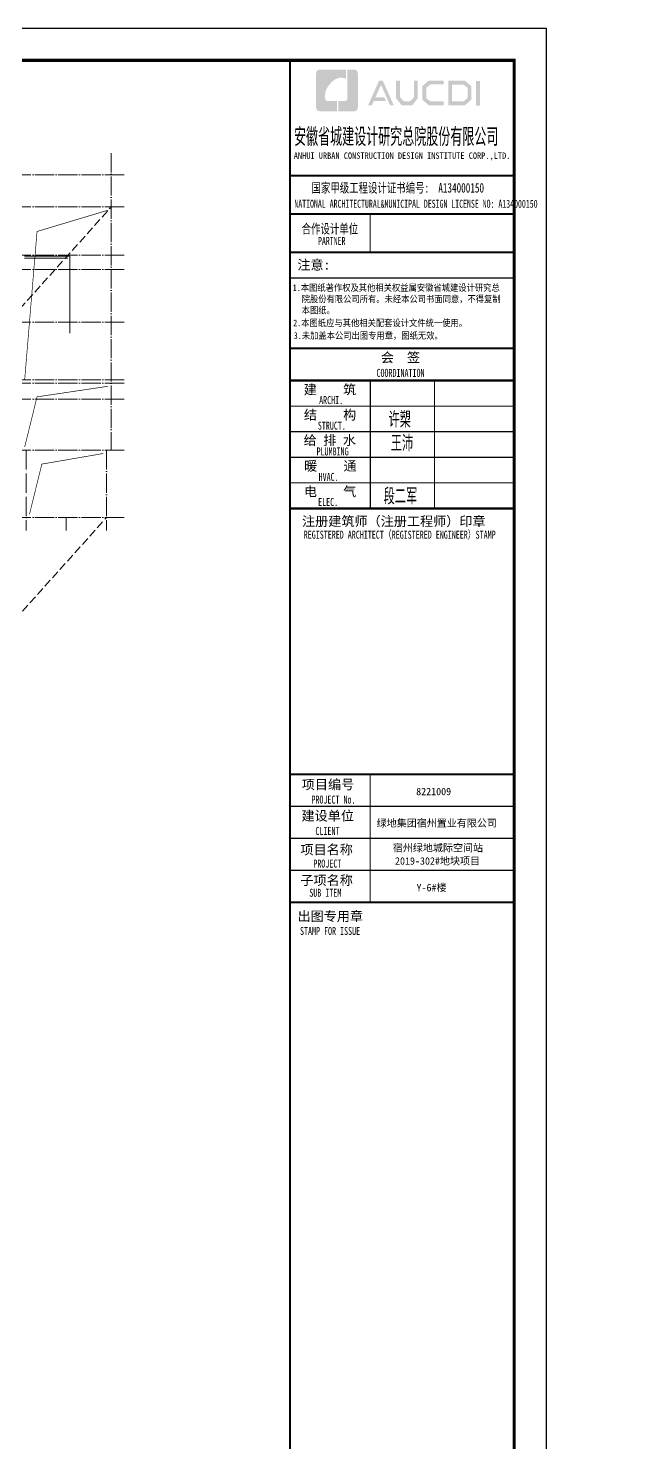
# Model space of a CAD drawing. Extents: x -518115 to 389031, y -231062 to 1628073.
# Drawn here: x 66953 to 85939, y 734889 to 779065 of the extents above; entities that cross this region are included whole.
import ezdxf
from ezdxf.xclip import XClip

# ---------------------------------------------------------------- set-up
doc = ezdxf.new("R2010")
doc.units = 0
doc.header["$LTSCALE"] = 1000
doc.header["$MEASUREMENT"] = 0
doc.header["$XCLIPFRAME"] = 0
for name, pattern in [('#P_--_20B1_001_t3$0$DASH', [0.35, 0.25, -0.1]), ('__DASH', [0.35, 0.25, -0.1]), ('DASH', [0.35, 0.25, -0.1]), ('DOTE', [2.4200000000000004, 2, -0.2, 0.02, -0.2]), ('HIDDEN', [0.375, 0.25, -0.125])]:
    doc.linetypes.add(name, pattern=pattern)
for name, color, linetype in [('0-R集水坑', 191, 'Continuous'), ('HS-A-停车位（标准）', 9, 'Continuous'), ('图框', 140, 'Continuous'), ('图签文字', 147, 'Continuous'), ('审核', 1, 'Continuous')]:
    doc.layers.add(name, color=color, linetype=linetype)
for name, color, linetype, lineweight in [('DOTE', 19, 'DOTE', 9), ('PUB_HATCH', 8, 'Continuous', 9), ('STAIR', 2, 'Continuous', 18), ('图签', 147, 'Continuous', 18), ('平面-看线', 45, 'Continuous', 15)]:
    doc.layers.add(name, color=color, linetype=linetype, lineweight=lineweight)
doc.layers.add('yichutu', color=7, linetype='Continuous', true_color=0xffffff, plot=False)
doc.styles.add('HT', font='')
doc.styles.add('宋体', font='', dxfattribs={"height": 50})
doc.styles.add('建筑图签-1', font='', dxfattribs={"width": 0.7})
doc.styles.add('建筑图签-2', font='TXT.shx', dxfattribs={"width": 0.5, "bigfont": 'HZTXT.shx'})
doc.styles.get('HT').set_extended_font_data('SimHei')
doc.styles.get('宋体').set_extended_font_data('SimSun')
doc.styles.get('建筑图签-1').set_extended_font_data('SimHei')

# ---------------------------------------------------------------- blocks, each defined once
blk = doc.blocks.new('A$C25A378E3')
at = {"layer": 'HS-A-停车位（标准）', "linetype": 'DASH'}
for p, q in [((299.9288666398497, 4280.200665866025), (299.9276344913524, 4120.200664976728)), ((299.9276344913524, 4120.200664976728), (799.9273485837039, 4120.008946264163)), ((299.9282505712472, 4200.200665451237), (799.9279646449722, 4200.00894667895)), ((299.9288666398497, 4280.200665866025), (799.9285807174165, 4280.00894703425)), ((799.9285807174165, 4280.00894703425), (799.9273485837039, 4120.008946264163)), ((1699.929113851395, 4280.193678615266), (1699.927881702897, 4120.19367778569)), ((1699.927881702897, 4120.19367778569), (2199.927595795365, 4120.001958953799)), ((1699.928497782676, 4200.193678200361), (2199.928211856517, 4200.001959428308)), ((1699.929113851395, 4280.193678615266), (2199.928827928961, 4280.001959843212)), ((2199.928827928961, 4280.001959843212), (2199.927595795365, 4120.001958953799)), ((300.0205537431175, 1700.046125917463), (-199.9740653929766, 2550.049336581258)), ((2200.020893819514, 1700.035927985562), (2700.026429273654, 2550.032717227354))]:
    blk.add_line(p, q, dxfattribs=at)
for points in [[(1.164153218269348e-10, 5499.999999999884), (2499.999999842257, 5499.971898506512), (2499.938176556607, -0.02810114610474557), (-0.06182328553404659, 3.472669050097466e-07)], [(299.9943796824664, 4999.996627852321), (2199.994379562442, 4999.975270717288), (2199.938176575466, -0.02472896687686443), (299.9381766954903, -0.003371831844560802)]]:
    blk.add_lwpolyline(points, close=True, dxfattribs=at)
blk = doc.blocks.new('A$C74D73064')
at = {"layer": '0-R集水坑', "linetype": 'DASH'}
h = blk.add_hatch(dxfattribs=at)
h.set_pattern_fill('LINE', color=191, scale=200, angle=-450.0000000000001, style=0)
h.set_pattern_definition([(270, (1862169.694894568, -2140718.818942202), (190.5, -1.749714114281781e-13), [])])
h.paths.add_polyline_path([(38766.76187764143, 55069.26506257104), (38766.76187764143, 54819.2563807969), (47265.2763028515, 54819.2013576905), (47265.27819771157, 55069.1910152972)])
at = {"layer": '0-R集水坑', "color": 191, "linetype": 'ByBlock'}
blk.add_lwpolyline([(38716.76186285948, 54769.25638270425), (38716.76186285948, 55119.26530194329), (47330.03590152506, 55119.2579177639), (47330.03576371912, 54769.25652396888)], close=True, dxfattribs=at)
at = {"layer": '0-R集水坑', "color": 191}
blk.add_lwpolyline([(38766.76187764143, 54819.2563807969), (38766.76187764143, 55069.26506257104), (47265.27819822077, 55069.25819719047), (47265.2763032699, 54819.25656593055)], close=True, dxfattribs=at)
at = {"layer": 'DOTE', "color": 5}
for p, q in [((-86385.24772744614, 67619.25646164955), (196116.0437006026, 67619.25646164955)), ((196116.043700602, 61719.25646164967), (-86385.24772744614, 61719.25646164967)), ((196116.0437006027, 54519.25646164967), (-86385.24772744614, 54519.25646164967))]:
    blk.add_line(p, q, dxfattribs=at)
at = {"layer": 'HS-A-停车位（标准）', "linetype": 'DASH', "rotation": 0.000644038787326284}
blk.add_blockref('A$C25A378E3', (38405.0969244166, 49019.25646199903), dxfattribs=at)
blk = doc.blocks.new('院标1')
h = blk.add_hatch(color=150)
h.dxf.hatch_style = 1
h.set_gradient(color1=(33, 113, 253), color2=(33, 113, 253), tint=1, name='INVCURVED')
edge = h.paths.add_edge_path()
edge.add_spline(control_points=[(116372.9006213126, 648379.0025742948), (116378.7378886427, 648379.2628153446), (116381.5158105757, 648378.8361410631), (116390.5818825899, 648378.8361410631), (116390.5818825899, 648378.8361410631), (116390.5818825899, 648378.8361410631), (116616.0293115861, 648378.8361410631), (116616.0293115861, 648378.8361410631), (116616.0293115861, 648378.8361410631), (116616.0293115861, 648378.8361410631), (116616.0293115861, 648053.8555876653), (116616.0293115861, 648053.8555876653), (116616.0293115861, 648053.8555876653), (116616.0293115861, 648053.8555876653), (116108.105350393, 648053.8555876653), (116108.105350393, 648053.8555876653), (116108.105350393, 648053.8555876653), (116027.8361159938, 648053.8555876653), (115962.7123056344, 648111.1721664476), (115962.7123056344, 648199.2728408957), (115962.7123056344, 648199.2728408957), (115962.7123056344, 648199.2728408957), (115962.7123056344, 649214.6850108118), (115962.7123056344, 649214.6850108118), (115962.7123056344, 649214.6850108118), (115962.7123056344, 649295.0722615034), (116018.370604223, 649360.1052900997), (116108.105350393, 649360.1052900997), (116108.105350393, 649360.1052900997), (116108.105350393, 649360.1052900997), (116896.6871824661, 649360.1052900997), (116896.6871824661, 649360.1052900997), (116896.6871824661, 649360.1052900997), (116896.6871824661, 649360.1052900997), (116896.6871824661, 649080.1797254328), (116896.6871824661, 649080.1797254328), (116896.6871824661, 649080.1797254328), (116896.6871824661, 649080.1797254328), (116566.2234106177, 649140.4588157317), (116356.0121874289, 648859.1079773916), (116356.0121874289, 648859.1079773916), (116245.1373948324, 648719.2435419696), (116240.2896487121, 648545.3026589571), (116247.2284014249, 648465.708235659), (116247.2284014249, 648465.708235659), (116254.1792583724, 648386.1017081195), (116247.2284014249, 648465.708235659), (116247.2284014249, 648465.708235659), (116247.2284014249, 648465.708235659), (116247.2284014249, 648465.708235659), (116257.8347373425, 648373.9036652995), (116372.9006213126, 648379.0025742948)], knot_values=[0, 0, 0, 0, 0.07142857142857142, 0.07142857142857142, 0.07142857142857142, 0.1071428571428571, 0.1428571428571428, 0.1428571428571428, 0.1428571428571428, 0.1785714285714285, 0.2142857142857143, 0.2142857142857143, 0.2142857142857143, 0.25, 0.2857142857142857, 0.2857142857142857, 0.2857142857142857, 0.3214285714285714, 0.3571428571428572, 0.3571428571428572, 0.3571428571428572, 0.3928571428571428, 0.4285714285714285, 0.4285714285714285, 0.4285714285714285, 0.4642857142857143, 0.5, 0.5, 0.5, 0.5357142857142857, 0.5714285714285714, 0.5714285714285714, 0.5714285714285714, 0.6071428571428572, 0.6428571428571429, 0.6428571428571429, 0.6428571428571429, 0.6785714285714286, 0.7142857142857143, 0.7142857142857143, 0.7142857142857143, 0.75, 0.7857142857142857, 0.7857142857142857, 0.7857142857142857, 0.8214285714285714, 0.8571428571428571, 0.8571428571428571, 0.8571428571428571, 0.9285714285714286, 1, 1, 1, 1], degree=3, periodic=0)
h = blk.add_hatch(color=150)
h.dxf.hatch_style = 1
h.set_gradient(color1=(33, 113, 253), color2=(33, 113, 253), tint=1, name='INVCURVED')
edge = h.paths.add_edge_path()
edge.add_spline(control_points=[(117268.1328679732, 649214.6850108118), (117268.1328679732, 649214.6850108118), (117268.1328679732, 648199.2728408957), (117268.1328679732, 648199.2728408957), (117268.1328679732, 648199.2728408957), (117268.1328679732, 648114.1649385535), (117212.4715433248, 648053.8555876653), (117122.7277189753, 648053.8555876653), (117122.7277189753, 648053.8555876653), (117122.7277189753, 648053.8555876653), (116662.9574306789, 648053.8555876653), (116662.9574306789, 648053.8555876653), (116662.9574306789, 648053.8555876653), (116662.9574306789, 648053.8555876653), (116662.9574306789, 648378.8361410631), (116662.9574306789, 648378.8361410631), (116662.9574306789, 648378.8361410631), (116662.9574306789, 648378.8361410631), (116865.3281356438, 648378.8361410631), (116865.3281356438, 648378.8361410631), (116865.3281356438, 648378.8361410631), (116907.1906323904, 648378.8361410631), (116941.0734122108, 648412.809702649), (116941.0734122108, 648454.5723394576), (116941.0734122108, 648454.5723394576), (116941.0734122108, 648454.5723394576), (116941.0734122108, 649360.1052900997), (116941.0734122108, 649360.1052900997), (116941.0734122108, 649360.1052900997), (116941.0734122108, 649360.1052900997), (117122.7277189753, 649360.1052900997), (117122.7277189753, 649360.1052900997), (117122.7277189753, 649360.1052900997), (117204.4313052248, 649360.1052900997), (117268.1328679732, 649306.2474964692), (117268.1328679732, 649214.6850108118)], knot_values=[0, 0, 0, 0, 0.1, 0.1, 0.1, 0.15, 0.2, 0.2, 0.2, 0.25, 0.3, 0.3, 0.3, 0.35, 0.4, 0.4, 0.4, 0.45, 0.5, 0.5, 0.5, 0.55, 0.6, 0.6, 0.6, 0.6499999999999999, 0.7, 0.7, 0.7, 0.75, 0.8, 0.8, 0.8, 0.9, 1, 1, 1, 1], degree=3, periodic=0)
blk = doc.blocks.new('TK')
at = {"layer": '图框'}
h = blk.add_hatch(color=256, dxfattribs=at)
h.paths.add_polyline_path([(547288.359084097, 547072.1487010766), (547413.9883711648, 547072.1487010766), (547413.9883711648, 546301.8855146535), (547288.359084097, 546301.8855146535)])
h.paths.add_polyline_path([(546535.6540933487, 546955.5089447119), (546535.6540933487, 546429.5326826565), (546896.211125836, 546429.5326826565), (547020.3963836955, 546536.20795579), (547020.3963836955, 546854.8304248538), (546899.9602259492, 546955.5089444325)], flags=16)
h.paths.add_polyline_path([(546417.5763433345, 547073.5866946571), (546417.5763433345, 546311.4549327113), (546939.9627749465, 546311.4549327113), (547138.4741337106, 546481.976408412), (547138.4741337106, 546910.0241254021), (546942.8132579962, 547073.5866946571)])
h.paths.add_polyline_path([(546274.7069452258, 547077.2615675286), (546274.7069452258, 546961.9590513345), (545867.5924553658, 546961.9590513345), (545734.7882722572, 546851.0098460533), (545734.7882722572, 546531.212330417), (545867.5924553658, 546428.964830789), (546276.8846434376, 546428.964830789), (546276.8846434376, 546307.1384933714), (545813.1632779327, 546307.1384933714), (545610.6948821351, 546481.1775228411), (545610.6948821351, 546909.7488174618), (545808.812307683, 547077.2615675286)])
h.paths.add_polyline_path([(544791.7519824934, 547075.47206431), (544912.3796455509, 547075.47206431), (544912.3796455509, 546564.8220541358), (545026.4299517043, 546433.3255160071), (545236.9761915647, 546433.3255160071), (545351.0264977469, 546564.8220541358), (545351.0264977469, 547075.47206431), (545465.0723776902, 547075.47206431), (545465.0723776902, 546527.5644967735), (545300.580914668, 546310.5945944723), (544962.8252285945, 546310.5945944723), (544791.7519824934, 546529.75713)])
h.paths.add_polyline_path([(544259.9377109559, 547074.1102718685), (544376.9270244755, 547074.1102718685), (544718.8743370355, 546309.8055417121), (544603.2128882662, 546309.8055417121), (544321.7586690106, 546943.9386547015), (544146.6398615104, 546555.6754307293), (544418.2147667866, 546555.6754307293), (544478.7831057163, 546440.48598748), (544097.7921423803, 546440.48598748), (544039.180190868, 546307.7259814304), (543916.0915517726, 546307.7259814304)])
for p, q in [((541479.9502790926, 544113.9865520254), (548479.9502790926, 544113.9865520254)), ((541479.9502790926, 544113.9865520254), (548479.9502790926, 544113.9865520254)), ((541479.9502790926, 542913.9865520254), (548479.9502790926, 542913.9865520254))]:
    blk.add_line(p, q, dxfattribs=at)
blk.add_lwpolyline([(465375.0184975343, 548713.6539831527), (549475.0184975343, 548713.6539831527), (549475.0184975343, 489313.6539831528), (465375.0184975343, 489313.6539831528)], close=True, dxfattribs=at)
blk.add_lwpolyline([(465375.0184975343, 548713.6539831527), (549475.0184975343, 548713.6539831527), (549475.0184975343, 489313.6539831528), (465375.0184975343, 489313.6539831528)], close=True, dxfattribs=at)
at = {"layer": '图框', "const_width": 100}
blk.add_lwpolyline([(548475.0184975343, 490313.6539831528), (548475.0184975343, 547713.6539831527), (467875.0184975343, 547713.6539831527), (467875.0184975343, 490313.6539831528)], close=True, dxfattribs=at)
at = {"layer": '图框'}
for points, const_width in [([(541479.9502790924, 490313.6539831528), (541479.9502790926, 547713.6539831536)], 70), ([(541479.9502790926, 544113.9865520254), (548479.9502790926, 544113.9865520254)], 60), ([(541479.9502790926, 542913.9865520254), (548479.9502790926, 542913.9865520254)], 60), ([(541479.9502790926, 542913.9865520254), (548479.9502790926, 542913.9865520254)], 60), ([(543979.9502790926, 542913.9865520254), (543979.9502790926, 541713.9865520254)], 35), ([(541479.9502790926, 541713.9865520254), (548479.9502790926, 541713.9865520254)], 60), ([(541479.9502790926, 541713.9865520254), (548479.9502790926, 541713.9865520254)], 60), ([(541479.9502790926, 540913.1044032092), (548479.9502790926, 540913.1044032092)], 35), ([(541488.4287629968, 538713.9865520254), (548488.4287629968, 538713.9865520254)], 60), ([(541488.4287629968, 537713.9865520254), (548488.4287629968, 537713.9865520254)], 70), ([(541488.4287629968, 537713.9865520254), (548488.4287629968, 537713.9865520254)], 70), ([(543988.4287629968, 537713.9865520254), (543988.4287629968, 533713.9865520254)], 35), ([(545988.4287629968, 537713.9865520254), (545988.4287629968, 533713.9865520254)], 35), ([(541488.4287629968, 536913.9865520254), (548488.4287629968, 536913.9865520254)], 35), ([(541488.4287629968, 536113.9865520254), (548488.4287629968, 536113.9865520254)], 35), ([(541488.4287629968, 535313.9865520254), (548488.4287629968, 535313.9865520254)], 35), ([(541488.4287629968, 534513.9865520254), (548488.4287629968, 534513.9865520254)], 35), ([(541488.4287629968, 533713.9865520254), (548488.4287629968, 533713.9865520254)], 70), ([(541479.9502790926, 525413.9865520254), (548479.9502790926, 525413.9865520254)], 70), ([(541479.9502790926, 525413.9865520254), (548479.9502790926, 525413.9865520254)], 70), ([(543979.9502790926, 521413.9865520255), (543979.9502790926, 525413.9865520254)], 35), ([(541479.9502790926, 524413.9865520254), (548479.9502790926, 524413.9865520254)], 35), ([(541479.9502790926, 523413.9865520255), (548479.9502790926, 523413.9865520255)], 35), ([(541479.9502790926, 522413.9865520255), (548479.9502790926, 522413.9865520255)], 35), ([(548479.9502790926, 521413.9865520255), (541479.9502790926, 521413.9865520255)], 70)]:
    blk.add_lwpolyline(points, dxfattribs=dict(at, const_width=const_width))
blk.add_blockref('院标1', (426331.1272730317, -101935.4441218718))
for s, height, style, width, p in [('ANHUI URBAN CONSTRUCTION DESIGN INSTITUTE CORP.,LTD.', 200, '建筑图签-1', 0.91, (541598.4139473672, 544635.8509084575)), ('NATIONAL ARCHITECTURAL&MUNICIPAL DESIGN LICENSE NO: A134000150', 250, '建筑图签-1', 0.6, (541616.7386748019, 543108.285237943)), ('PARTNER', 250, '建筑图签-1', 0.6, (542354.7297872857, 541947.2861319876)), ('1.本图纸著作权及其他相关权益属安徽省城建设计研究总', 210, 'HT', 0.88, (541565.6434472802, 540507.0460867223)), ('院股份有限公司所有。未经本公司书面同意，不得复制', 210, 'HT', 0.88, (541845.0498632893, 540152.6760358757)), ('本图纸。', 210, 'HT', 0.88, (541845.0498632893, 539802.5922494067)), (' 2.本图纸应与其他相关配套设计文件统一使用。 ', 210, 'HT', 0.88, (541454.8060902741, 539405.9069858764)), ('3.未加盖本公司出图专用章，图纸无效。', 210, 'HT', 0.88, (541597.8770084402, 539011.2510342665)), ('COORDINATION', 250, '建筑图签-1', 0.7, (544179.6176220581, 537826.8240181853)), ('ARCHI.', 250, '建筑图签-1', 0.7, (542389.4076216009, 536975.451788937)), ('STRUCT.', 250, '建筑图签-1', 0.7, (542349.7667750932, 536178.5400417626)), ('PLUMBING', 250, '建筑图签-1', 0.7, (542309.1243776272, 535372.1311703383)), ('HVAC.', 250, '建筑图签-1', 0.7, (542373.7729965086, 534578.9390812519)), ('ELEC.', 250, '建筑图签-1', 0.7, (542358.390028991, 533794.1006745596)), ('REGISTERED ARCHITECT（REGISTERED ENGINEER）STAMP', 250, '建筑图签-1', 0.7, (541908.7830637016, 532772.3567480242)), ('PROJECT No.', 250, '建筑图签-1', 0.7, (542149.633092209, 524498.7865657604, -1798.999999999767)), ('CLIENT', 250, '建筑图签-1', 0.7, (542273.7198248387, 523519.6218931045)), ('PROJECT', 250, '建筑图签-1', 0.7, (542208.8495099667, 522500.4407527338)), ('SUB ITEM', 250, '建筑图签-1', 0.7, (542082.3230890066, 521589.3183937849)), ('STAMP FOR ISSUE', 250, '建筑图签-1', 0.7, (541792.6588481062, 520394.9854523198))]:
    blk.add_text(s, height=height, dxfattribs=dict(at, style=style, width=width)).set_placement(p)
at = {"layer": '图签', "color": 2, "style": '宋体'}
for s, p in [('8221009', (545417.3551387761, 524761.4804437098)), ('绿地集团宿州置业有限公司', (544185.0959057834, 523775.6795837015)), ('宿州绿地城际空间站', (544689.7865103795, 523001.367205289)), ('2019-302#地块项目', (544756.9880815442, 522592.2500900633)), ('Y-6#楼', (545429.1402263327, 521761.4804437098))]:
    blk.add_text(s, height=229.3447922888299, dxfattribs=at).set_placement(p)
at = {"layer": '图签文字', "color": 7, "style": '建筑图签-1'}
for s, height, width, p in [('安徽省城建设计研究总院股份有限公司', 500, 0.55, (541608.006791957, 545090.7603786227)), ('国家甲级工程设计证书编号:  A134000150', 300, 0.7, (542152.1040869533, 543581.0256809008)), ('合作设计单位', 300, 0.7, (541844.8770415497, 542303.8962610189))]:
    blk.add_text(s, height=height, dxfattribs=dict(at, width=width)).set_placement(p)
for s, p in [('注意:', (541711.364944258, 541176.8960093346)), ('会  签', (544314.5449581698, 538281.2107697253)), ('建    筑', (541909.6094295217, 537280.4581958691)), ('结    构', (541914.2446829241, 536492.9254558182)), ('给 排 水', (541905.0069083303, 535699.0480804138)), ('暖    通', (541923.2353296459, 534895.9477018456)), ('电    气', (541913.430269507, 534095.7771279824)), ('注册建筑师（注册工程师）印章', (541855.4420959365, 533167.4001413512)), ('项目编号', (541847.8962739904, 524946.1272784679)), ('建设单位', (541840.1192733954, 523968.7455748621)), ('项目名称', (541806.5540272428, 522910.7682642809)), ('子项名称', (541806.5540272428, 521954.0717572116)), ('出图专用章', (541715.8123392251, 520831.7294208299))]:
    blk.add_text(s, height=300, dxfattribs=at).set_placement(p)
at = {"layer": '图签文字', "color": 1, "style": '建筑图签-2', "width": 0.7}
for s, p in [('许槊', (544554.5123134314, 536241.7560824242)), ('王沛', (544625.5539962223, 535500.7992677272)), ('段二军', (544400.6628732218, 533845.2764061869))]:
    blk.add_text(s, height=500, dxfattribs=at).set_placement(p)
blk = doc.blocks.new('yct-841-594-84100-59399.9999999999-100-1000.0')
at = {"layer": 'yichutu', "color": 7, "true_color": 0xffffff}
blk.add_lwpolyline([(0, 0), (0, 59399.99999999994), (84100, 59399.99999999994), (84100, 0)], close=True, dxfattribs=at)
blk = doc.blocks.new('A$C110D7C8B')
h = blk.add_hatch()
h.set_pattern_fill('ANSI32', color=246, scale=12, angle=135)
h.set_pattern_definition([(180, (0, 0), (-3.552713678800501e-15, -57.15000000000001), []), (180, (-19.05000822845492, 19.05000822845492), (-3.552713678800501e-15, -57.15000000000001), [])])
h.paths.add_polyline_path([(50, -1350.000000041677), (250.0000000000582, -1350.000000041677), (249.9999999999709, -150), (50.0000000000291, -150)])
at = {"color": 246}
for points in [[(0, -100), (300, -100), (300, -1400.000000041677), (0, -1400.000000041677)], [(50, -150), (250, -150), (250, -1350.000000041677), (50, -1350.000000041677)]]:
    blk.add_lwpolyline(points, close=True, dxfattribs=at)
blk = doc.blocks.new('A$C028C60F5')
at = {"color": 6}
blk.add_lwpolyline([(400.0000000717118, -1.851003617048264e-07), (0, 0), (-1.851003617048264e-07, -400.0000001632143), (399.9999998866115, -400.0000003483146)], close=True, dxfattribs=at)
at = {"layer": 'PUB_HATCH'}
blk.add_solid([(-1.851003617048264e-07, -400.0000001632143), (399.9999998866115, -400.0000003483146), (0, 0), (400.0000000717118, -1.851003617048264e-07)], dxfattribs=at)
blk = doc.blocks.new('A$C18F32B8A')
at = {"color": 6, "const_width": 20}
for points in [[(7519.746154826425, -5500.243901853333), (7905.325032999623, -865.2724637767533), (10119.74645714677, -200.2097836569883)], [(7519.748090145295, -7600.249561245553), (7905.329351844615, -6030.524345523096), (10119.75077599176, -5700.209477294469)], [(7669.74645633559, -9700.245550757623), (8055.325040148746, -8130.523613388767), (9969.746456321096, -7800.20874516014)]]:
    blk.add_lwpolyline(points, dxfattribs=at)
at = {"layer": 'DOTE', "linetype": 'DOTE', "ltscale": 0.3}
for p, q in [((1019.746453295695, 1581.218299383647), (1019.746453295695, -9800.240368603263)), ((2819.746453945816, 1581.218299383647), (2819.746453945816, -9800.240368603263)), ((4519.746452808264, 1581.218299383647), (4519.746452808671, -9800.242652851273)), ((6319.745283643017, 1581.218299383647), (6319.7452836429, -1600.245542986202)), ((7419.746458312438, 1581.218299383647), (7419.746458312613, -7700.244437432266)), ((10219.74645435088, 1581.218299383647), (10219.74645435071, -7700.246436149348)), ((10619.74645439629, 899.754457013798), (-743.8331035822048, 899.7544570136815)), ((10619.74645439634, -100.2465892548207), (-743.8330797610688, -100.2465892552864)), ((10619.7464543964, -1600.245542986202), (-743.8331035822048, -1600.245542986202)), ((10619.7464543964, -2050.245542986202), (-743.8331035822048, -2050.245542986202)), ((10619.7464543964, -3700.245542986202), (-743.833103582263, -3700.245542986086)), ((10619.74645439652, -5500.245550913503), (-743.8331035822048, -5500.245550913503)), ((10619.74645439646, -5600.246664656908), (-743.8331035822048, -5600.23855302122)), ((10619.74645439652, -6100.245550913503), (-743.8331035822048, -6100.245550913503)), ((10619.74645439454, -7700.246721680276), (-743.8331035841256, -7700.238610044587)), ((7569.550093442725, -7700.244544366142), (7569.550093442667, -10200.24554942362)), ((10069.74645357818, -7700.246329075075), (10069.74645357812, -10200.24555084261)), ((10619.74645438691, -9800.246721668052), (-743.8331035917508, -9800.238610032364)), ((8819.648726167448, -9800.245436708676), (8819.64872616739, -10205.08561670512))]:
    blk.add_line(p, q, dxfattribs=at)
at = {"layer": 'STAIR', "color": 246, "linetype": '#P_--_20B1_001_t3$0$DASH'}
for p, q in [((1500.000000001164, 3.259629011154175e-09), (3267.999999989115, -0.2455429739784449)), ((1500.000000000116, -70.00000004400499), (3267.999999989115, -70.24554301553871)), ((1499.999999999884, -130.000000044005), (3267.999999989639, -130.2455429750262)), ((1500, -199.9999999967404), (3267.999999990105, -200.0000000294531)), ((3308.799999989894, -260.0000000131943), (1500.000000001164, -260.0000000224682)), ((1500.000000001164, -1500.000000028405), (4152.000000012922, -1500.000000029453)), ((1500.000000000116, -1570.00000007567), (4152.000000013388, -1570.246589275193)), ((1499.999999999884, -1630.00000007567), (4152.000000013737, -1630.246589275193)), ((1500, -1700.000000028405), (4152.000000014203, -1700.000000029453))]:
    blk.add_line(p, q, dxfattribs=at)
at = {"layer": 'STAIR'}
for p, q in [((5920, -259.9999999997672), (3308.799999989952, -260.0000000131943)), ((8869.74283019395, -1700.246588996262), (7519.746456208813, -1700.246589469374))]:
    blk.add_line(p, q, dxfattribs=at)
at = {"layer": 'STAIR', "color": 246, "linetype": '#P_--_20B1_001_t3$0$DASH'}
blk.add_lwpolyline([(1500, -1700.000000028405), (0, -1700.000000028405), (0, 0), (1500, 0)], close=True, dxfattribs=at)
at = {"layer": 'STAIR'}
blk.add_lwpolyline([(7519.746456187801, -1640.246589469374), (8929.755123912648, -1640.246588975191), (8929.755124753749, -4040.246135032154)], dxfattribs=at)
at = {"layer": '审核', "color": 58, "linetype": 'HIDDEN', "ltscale": 0.2}
blk.add_line((6119.755594726943, -200.1547837678809), (6119.682242507813, -1500.172692473629), dxfattribs=at)
at = {"layer": '平面-看线'}
for p, q in [((1500.000000001164, 3.259629011154175e-09), (1500, -199.9999999967404)), ((1500.000000001164, -1500.000000028405), (1500, -1700.000000028405))]:
    blk.add_line(p, q, dxfattribs=at)
at = {"xscale": -1}
for name, p in [('A$C110D7C8B', (7319.746456009045, -100.2399003441678)), ('A$C028C60F5', (6619.744458064088, -1500.248004525783))]:
    blk.add_blockref(name, p, dxfattribs=at)

msp = doc.modelspace()

# ---------------------------------------------------------------- linework, layer by layer
at = {"color": 251, "linetype": '__DASH', "true_color": 0x636466}
for p, q in [((52216.77365127928, 754129.8998190532), (69539.4043347371, 773483.9353127619)), ((52066.77295664675, 744429.9000792457), (69389.40364010469, 763783.9355729544))]:
    msp.add_line(p, q, dxfattribs=at)

# ---------------------------------------------------------------- block references
for name, p in [('TK', (-466360.9056858412, 230351.6795938154)), ('A$C18F32B8A', (59319.65718377219, 773584.1811237116))]:
    msp.add_blockref(name, p)
ref = msp.add_blockref('A$C74D73064', (26199.82526768022, 686807.643177336))
XClip(ref).set_block_clipping_path([(-14883.246576124802, 50822.255481540575), (39116.74030273309, 70322.2568880918)])
at = {"layer": 'yichutu'}
msp.add_blockref('yct-841-594-84100-59399.9999999999-100-1000.0', (-985.8871883068932, 719665.3335769683), dxfattribs=at)

doc.saveas('drawing.dxf')
